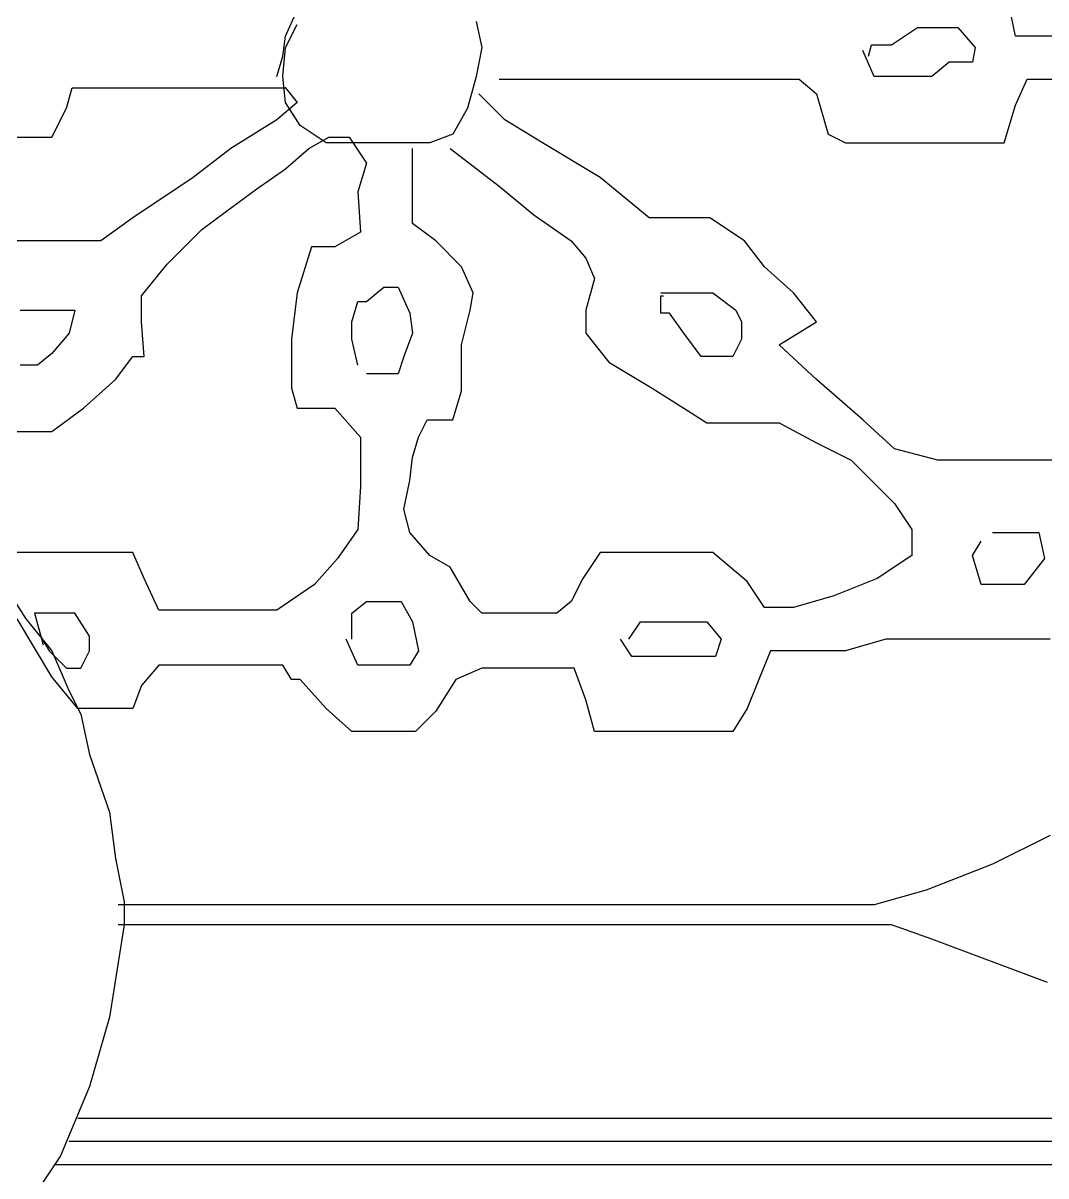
# Model space of a CAD drawing. Extents: x 730354 to 731930, y 4378581 to 4379608.
# Drawn here: x 730394.21 to 730397.755, y 4379441.26 to 4379445.255 of the extents above; entities that cross this region are included whole.
import ezdxf

# ---------------------------------------------------------------- set-up
doc = ezdxf.new("R2010")
doc.units = 0
doc.header["$MEASUREMENT"] = 0
doc.layers.get('0').update_dxf_attribs({"linetype": 'CONTINUOUS'})

msp = doc.modelspace()

# ---------------------------------------------------------------- linework, layer by layer
at = {"color": 7, "linetype": 'CONTINUOUS'}
for p, q in [((730397.65, 4379445.21), (730397.62, 4379445.35)), ((730397.65, 4379445.21), (730397.62, 4379445.35)), ((730395.12, 4379445.21), (730395.16, 4379445.3)), ((730395.12, 4379445.21), (730395.16, 4379445.3)), ((730395.12, 4379445.17), (730395.16, 4379445.25)), ((730395.12, 4379445.17), (730395.16, 4379445.25)), ((730395.78, 4379445.26), (730395.8, 4379445.17)), ((730395.78, 4379445.26), (730395.8, 4379445.17)), ((730395.11, 4379445.14), (730395.12, 4379445.21)), ((730395.11, 4379445.14), (730395.12, 4379445.21)), ((730397.22, 4379445.18), (730397.31, 4379445.24)), ((730397.22, 4379445.18), (730397.31, 4379445.24)), ((730397.31, 4379445.24), (730397.4, 4379445.24)), ((730397.31, 4379445.24), (730397.4, 4379445.24)), ((730397.4, 4379445.24), (730397.45, 4379445.24)), ((730397.4, 4379445.24), (730397.45, 4379445.24)), ((730397.45, 4379445.24), (730397.51, 4379445.17)), ((730397.45, 4379445.24), (730397.51, 4379445.17)), ((730397.69, 4379445.21), (730397.65, 4379445.21)), ((730397.69, 4379445.21), (730397.65, 4379445.21)), ((730397.79, 4379445.21), (730397.69, 4379445.21)), ((730397.79, 4379445.21), (730397.69, 4379445.21)), ((730395.11, 4379445.07), (730395.12, 4379445.17)), ((730395.11, 4379445.07), (730395.12, 4379445.17)), ((730395.8, 4379445.17), (730395.78, 4379445.07)), ((730395.8, 4379445.17), (730395.78, 4379445.07)), ((730397.14, 4379445.14), (730397.15, 4379445.18)), ((730397.14, 4379445.14), (730397.15, 4379445.18)), ((730397.15, 4379445.18), (730397.22, 4379445.18)), ((730397.15, 4379445.18), (730397.22, 4379445.18)), ((730397.51, 4379445.17), (730397.5, 4379445.12)), ((730397.51, 4379445.17), (730397.5, 4379445.12)), ((730395.09, 4379445.07), (730395.11, 4379445.14)), ((730395.09, 4379445.07), (730395.11, 4379445.14)), ((730397.16, 4379445.07), (730397.12, 4379445.16)), ((730397.16, 4379445.07), (730397.12, 4379445.16)), ((730397.42, 4379445.12), (730397.36, 4379445.07)), ((730397.42, 4379445.12), (730397.36, 4379445.07)), ((730397.5, 4379445.12), (730397.42, 4379445.12)), ((730397.5, 4379445.12), (730397.42, 4379445.12)), ((730395.12, 4379444.98), (730395.11, 4379445.07)), ((730395.12, 4379444.98), (730395.11, 4379445.07)), ((730395.78, 4379445.07), (730395.75, 4379444.96)), ((730395.78, 4379445.07), (730395.75, 4379444.96)), ((730395.86, 4379445.06), (730396.07, 4379445.06)), ((730395.86, 4379445.06), (730396.07, 4379445.06)), ((730396.07, 4379445.06), (730396.29, 4379445.06)), ((730396.07, 4379445.06), (730396.29, 4379445.06)), ((730396.29, 4379445.06), (730396.52, 4379445.06)), ((730396.29, 4379445.06), (730396.52, 4379445.06)), ((730396.52, 4379445.06), (730396.66, 4379445.06)), ((730396.52, 4379445.06), (730396.66, 4379445.06)), ((730396.66, 4379445.06), (730396.8, 4379445.06)), ((730396.66, 4379445.06), (730396.8, 4379445.06)), ((730396.8, 4379445.06), (730396.9, 4379445.06)), ((730396.8, 4379445.06), (730396.9, 4379445.06)), ((730396.9, 4379445.06), (730396.96, 4379445.01)), ((730396.9, 4379445.06), (730396.96, 4379445.01)), ((730397.18, 4379445.07), (730397.16, 4379445.07)), ((730397.18, 4379445.07), (730397.16, 4379445.07)), ((730397.25, 4379445.07), (730397.18, 4379445.07)), ((730397.25, 4379445.07), (730397.18, 4379445.07)), ((730397.31, 4379445.07), (730397.25, 4379445.07)), ((730397.31, 4379445.07), (730397.25, 4379445.07)), ((730397.36, 4379445.07), (730397.31, 4379445.07)), ((730397.36, 4379445.07), (730397.31, 4379445.07)), ((730397.65, 4379444.97), (730397.69, 4379445.06)), ((730397.65, 4379444.97), (730397.69, 4379445.06)), ((730397.69, 4379445.06), (730397.79, 4379445.06)), ((730397.69, 4379445.06), (730397.79, 4379445.06)), ((730394.36, 4379444.96), (730394.38, 4379445.03)), ((730394.36, 4379444.96), (730394.38, 4379445.03)), ((730394.38, 4379445.03), (730394.49, 4379445.03)), ((730394.38, 4379445.03), (730394.49, 4379445.03)), ((730394.49, 4379445.03), (730394.67, 4379445.03)), ((730394.49, 4379445.03), (730394.67, 4379445.03)), ((730394.67, 4379445.03), (730394.81, 4379445.03)), ((730394.67, 4379445.03), (730394.81, 4379445.03)), ((730394.81, 4379445.03), (730394.97, 4379445.03)), ((730394.81, 4379445.03), (730394.97, 4379445.03)), ((730394.97, 4379445.03), (730395.05, 4379445.03)), ((730394.97, 4379445.03), (730395.05, 4379445.03)), ((730395.05, 4379445.03), (730395.12, 4379445.03)), ((730395.05, 4379445.03), (730395.12, 4379445.03)), ((730395.12, 4379445.03), (730395.16, 4379444.98)), ((730395.12, 4379445.03), (730395.16, 4379444.98)), ((730395.88, 4379444.92), (730395.79, 4379445.01)), ((730395.88, 4379444.92), (730395.79, 4379445.01)), ((730396.96, 4379445.01), (730397, 4379444.87)), ((730396.96, 4379445.01), (730397, 4379444.87)), ((730395.16, 4379444.98), (730395.09, 4379444.92)), ((730395.16, 4379444.98), (730395.09, 4379444.92)), ((730395.17, 4379444.9), (730395.12, 4379444.98)), ((730395.17, 4379444.9), (730395.12, 4379444.98)), ((730397.61, 4379444.84), (730397.65, 4379444.97)), ((730397.61, 4379444.84), (730397.65, 4379444.97)), ((730394.31, 4379444.86), (730394.36, 4379444.96)), ((730394.31, 4379444.86), (730394.36, 4379444.96)), ((730395.75, 4379444.96), (730395.7, 4379444.87)), ((730395.75, 4379444.96), (730395.7, 4379444.87)), ((730395.09, 4379444.92), (730394.93, 4379444.82)), ((730395.09, 4379444.92), (730394.93, 4379444.82)), ((730395.26, 4379444.84), (730395.17, 4379444.9)), ((730395.26, 4379444.84), (730395.17, 4379444.9)), ((730396.01, 4379444.84), (730395.88, 4379444.92)), ((730396.01, 4379444.84), (730395.88, 4379444.92)), ((730394.18, 4379444.86), (730394.27, 4379444.86)), ((730394.18, 4379444.86), (730394.27, 4379444.86)), ((730394.27, 4379444.86), (730394.31, 4379444.86)), ((730394.27, 4379444.86), (730394.31, 4379444.86)), ((730395.2, 4379444.82), (730395.27, 4379444.86)), ((730395.2, 4379444.82), (730395.27, 4379444.86)), ((730395.27, 4379444.86), (730395.34, 4379444.86)), ((730395.27, 4379444.86), (730395.34, 4379444.86)), ((730395.34, 4379444.86), (730395.4, 4379444.77)), ((730395.34, 4379444.86), (730395.4, 4379444.77)), ((730395.7, 4379444.87), (730395.62, 4379444.84)), ((730395.7, 4379444.87), (730395.62, 4379444.84)), ((730397, 4379444.87), (730397.06, 4379444.84)), ((730397, 4379444.87), (730397.06, 4379444.84)), ((730394.93, 4379444.82), (730394.8, 4379444.72)), ((730394.93, 4379444.82), (730394.8, 4379444.72)), ((730395.12, 4379444.75), (730395.2, 4379444.82)), ((730395.12, 4379444.75), (730395.2, 4379444.82)), ((730395.38, 4379444.84), (730395.26, 4379444.84)), ((730395.38, 4379444.84), (730395.26, 4379444.84)), ((730395.46, 4379444.84), (730395.38, 4379444.84)), ((730395.46, 4379444.84), (730395.38, 4379444.84)), ((730395.53, 4379444.84), (730395.46, 4379444.84)), ((730395.53, 4379444.84), (730395.46, 4379444.84)), ((730395.62, 4379444.84), (730395.53, 4379444.84)), ((730395.62, 4379444.84), (730395.53, 4379444.84)), ((730395.56, 4379444.74), (730395.56, 4379444.82)), ((730395.56, 4379444.74), (730395.56, 4379444.82)), ((730395.69, 4379444.82), (730395.86, 4379444.69)), ((730395.69, 4379444.82), (730395.86, 4379444.69)), ((730396.21, 4379444.72), (730396.01, 4379444.84)), ((730396.21, 4379444.72), (730396.01, 4379444.84)), ((730397.06, 4379444.84), (730397.18, 4379444.84)), ((730397.06, 4379444.84), (730397.18, 4379444.84)), ((730397.18, 4379444.84), (730397.34, 4379444.84)), ((730397.18, 4379444.84), (730397.34, 4379444.84)), ((730397.34, 4379444.84), (730397.46, 4379444.84)), ((730397.34, 4379444.84), (730397.46, 4379444.84)), ((730397.46, 4379444.84), (730397.56, 4379444.84)), ((730397.46, 4379444.84), (730397.56, 4379444.84)), ((730397.56, 4379444.84), (730397.61, 4379444.84)), ((730397.56, 4379444.84), (730397.61, 4379444.84)), ((730395.4, 4379444.77), (730395.37, 4379444.67)), ((730395.4, 4379444.77), (730395.37, 4379444.67)), ((730395.02, 4379444.68), (730395.12, 4379444.75)), ((730395.02, 4379444.68), (730395.12, 4379444.75)), ((730395.56, 4379444.63), (730395.56, 4379444.74)), ((730395.56, 4379444.63), (730395.56, 4379444.74)), ((730394.8, 4379444.72), (730394.59, 4379444.58)), ((730394.8, 4379444.72), (730394.59, 4379444.58)), ((730395.86, 4379444.69), (730395.98, 4379444.59)), ((730395.86, 4379444.69), (730395.98, 4379444.59)), ((730396.38, 4379444.58), (730396.21, 4379444.72)), ((730396.38, 4379444.58), (730396.21, 4379444.72)), ((730394.91, 4379444.6), (730395.02, 4379444.68)), ((730394.91, 4379444.6), (730395.02, 4379444.68)), ((730395.37, 4379444.67), (730395.38, 4379444.53)), ((730395.37, 4379444.67), (730395.38, 4379444.53)), ((730395.56, 4379444.56), (730395.56, 4379444.63)), ((730395.56, 4379444.56), (730395.56, 4379444.63)), ((730394.59, 4379444.58), (730394.48, 4379444.5)), ((730394.59, 4379444.58), (730394.48, 4379444.5)), ((730394.83, 4379444.54), (730394.91, 4379444.6)), ((730394.83, 4379444.54), (730394.91, 4379444.6)), ((730395.98, 4379444.59), (730396.11, 4379444.5)), ((730395.98, 4379444.59), (730396.11, 4379444.5)), ((730396.43, 4379444.58), (730396.38, 4379444.58)), ((730396.43, 4379444.58), (730396.38, 4379444.58)), ((730396.52, 4379444.58), (730396.43, 4379444.58)), ((730396.52, 4379444.58), (730396.43, 4379444.58)), ((730396.59, 4379444.58), (730396.52, 4379444.58)), ((730396.59, 4379444.58), (730396.52, 4379444.58)), ((730396.71, 4379444.5), (730396.59, 4379444.58)), ((730396.71, 4379444.5), (730396.59, 4379444.58)), ((730394.71, 4379444.42), (730394.83, 4379444.54)), ((730394.71, 4379444.42), (730394.83, 4379444.54)), ((730395.38, 4379444.53), (730395.29, 4379444.48)), ((730395.38, 4379444.53), (730395.29, 4379444.48)), ((730395.64, 4379444.5), (730395.56, 4379444.56)), ((730395.64, 4379444.5), (730395.56, 4379444.56)), ((730394.24, 4379444.5), (730394.14, 4379444.5)), ((730394.24, 4379444.5), (730394.14, 4379444.5)), ((730394.31, 4379444.5), (730394.24, 4379444.5)), ((730394.31, 4379444.5), (730394.24, 4379444.5)), ((730394.42, 4379444.5), (730394.31, 4379444.5)), ((730394.42, 4379444.5), (730394.31, 4379444.5)), ((730394.48, 4379444.5), (730394.42, 4379444.5)), ((730394.48, 4379444.5), (730394.42, 4379444.5)), ((730395.73, 4379444.41), (730395.64, 4379444.5)), ((730395.73, 4379444.41), (730395.64, 4379444.5)), ((730396.11, 4379444.5), (730396.16, 4379444.44)), ((730396.11, 4379444.5), (730396.16, 4379444.44)), ((730396.78, 4379444.41), (730396.71, 4379444.5)), ((730396.78, 4379444.41), (730396.71, 4379444.5)), ((730395.21, 4379444.48), (730395.16, 4379444.32)), ((730395.21, 4379444.48), (730395.16, 4379444.32)), ((730395.29, 4379444.48), (730395.21, 4379444.48)), ((730395.29, 4379444.48), (730395.21, 4379444.48)), ((730394.62, 4379444.31), (730394.71, 4379444.42)), ((730394.62, 4379444.31), (730394.71, 4379444.42)), ((730395.77, 4379444.32), (730395.73, 4379444.41)), ((730395.77, 4379444.32), (730395.73, 4379444.41)), ((730396.16, 4379444.44), (730396.19, 4379444.37)), ((730396.16, 4379444.44), (730396.19, 4379444.37)), ((730396.88, 4379444.32), (730396.78, 4379444.41)), ((730396.88, 4379444.32), (730396.78, 4379444.41)), ((730396.19, 4379444.37), (730396.16, 4379444.26)), ((730396.19, 4379444.37), (730396.16, 4379444.26)), ((730395.4, 4379444.29), (730395.46, 4379444.34)), ((730395.4, 4379444.29), (730395.46, 4379444.34)), ((730395.46, 4379444.34), (730395.51, 4379444.34)), ((730395.46, 4379444.34), (730395.51, 4379444.34)), ((730395.51, 4379444.34), (730395.55, 4379444.25)), ((730395.51, 4379444.34), (730395.55, 4379444.25)), ((730394.62, 4379444.22), (730394.62, 4379444.31)), ((730394.62, 4379444.22), (730394.62, 4379444.31)), ((730395.16, 4379444.32), (730395.14, 4379444.16)), ((730395.16, 4379444.32), (730395.14, 4379444.16)), ((730395.35, 4379444.22), (730395.37, 4379444.29)), ((730395.35, 4379444.22), (730395.37, 4379444.29)), ((730395.37, 4379444.29), (730395.4, 4379444.29)), ((730395.37, 4379444.29), (730395.4, 4379444.29)), ((730395.76, 4379444.26), (730395.77, 4379444.32)), ((730395.76, 4379444.26), (730395.77, 4379444.32)), ((730396.42, 4379444.32), (730396.47, 4379444.32)), ((730396.42, 4379444.32), (730396.47, 4379444.32)), ((730396.42, 4379444.25), (730396.42, 4379444.31)), ((730396.42, 4379444.31), (730396.43, 4379444.31)), ((730396.42, 4379444.25), (730396.42, 4379444.31)), ((730396.42, 4379444.31), (730396.43, 4379444.31)), ((730396.47, 4379444.32), (730396.55, 4379444.32)), ((730396.47, 4379444.32), (730396.55, 4379444.32)), ((730396.55, 4379444.32), (730396.6, 4379444.32)), ((730396.55, 4379444.32), (730396.6, 4379444.32)), ((730396.6, 4379444.32), (730396.68, 4379444.26)), ((730396.6, 4379444.32), (730396.68, 4379444.26)), ((730396.96, 4379444.22), (730396.88, 4379444.32)), ((730396.96, 4379444.22), (730396.88, 4379444.32)), ((730394.2, 4379444.26), (730394.28, 4379444.26)), ((730394.2, 4379444.26), (730394.28, 4379444.26)), ((730394.28, 4379444.26), (730394.34, 4379444.26)), ((730394.28, 4379444.26), (730394.34, 4379444.26)), ((730394.34, 4379444.26), (730394.39, 4379444.26)), ((730394.34, 4379444.26), (730394.39, 4379444.26)), ((730394.39, 4379444.26), (730394.37, 4379444.18)), ((730394.39, 4379444.26), (730394.37, 4379444.18)), ((730395.55, 4379444.25), (730395.56, 4379444.18)), ((730395.55, 4379444.25), (730395.56, 4379444.18)), ((730395.73, 4379444.14), (730395.76, 4379444.26)), ((730395.73, 4379444.14), (730395.76, 4379444.26)), ((730396.16, 4379444.26), (730396.16, 4379444.18)), ((730396.16, 4379444.26), (730396.16, 4379444.18)), ((730396.45, 4379444.25), (730396.42, 4379444.25)), ((730396.45, 4379444.25), (730396.42, 4379444.25)), ((730396.5, 4379444.18), (730396.45, 4379444.25)), ((730396.5, 4379444.18), (730396.45, 4379444.25)), ((730396.68, 4379444.26), (730396.7, 4379444.22)), ((730396.68, 4379444.26), (730396.7, 4379444.22)), ((730394.63, 4379444.1), (730394.62, 4379444.22)), ((730394.63, 4379444.1), (730394.62, 4379444.22)), ((730395.35, 4379444.16), (730395.35, 4379444.22)), ((730395.35, 4379444.16), (730395.35, 4379444.22)), ((730396.7, 4379444.22), (730396.7, 4379444.16)), ((730396.7, 4379444.22), (730396.7, 4379444.16)), ((730396.83, 4379444.14), (730396.96, 4379444.22)), ((730396.83, 4379444.14), (730396.96, 4379444.22)), ((730394.37, 4379444.18), (730394.31, 4379444.11)), ((730394.37, 4379444.18), (730394.31, 4379444.11)), ((730395.56, 4379444.18), (730395.53, 4379444.1)), ((730395.56, 4379444.18), (730395.53, 4379444.1)), ((730396.16, 4379444.18), (730396.24, 4379444.08)), ((730396.16, 4379444.18), (730396.24, 4379444.08)), ((730396.56, 4379444.1), (730396.5, 4379444.18)), ((730396.56, 4379444.1), (730396.5, 4379444.18)), ((730395.14, 4379444.16), (730395.14, 4379443.99)), ((730395.14, 4379444.16), (730395.14, 4379443.99)), ((730395.37, 4379444.07), (730395.35, 4379444.16)), ((730395.37, 4379444.07), (730395.35, 4379444.16)), ((730395.73, 4379443.98), (730395.73, 4379444.14)), ((730395.73, 4379443.98), (730395.73, 4379444.14)), ((730396.7, 4379444.16), (730396.67, 4379444.1)), ((730396.7, 4379444.16), (730396.67, 4379444.1)), ((730396.96, 4379444.02), (730396.83, 4379444.14)), ((730396.96, 4379444.02), (730396.83, 4379444.14)), ((730394.31, 4379444.11), (730394.26, 4379444.07)), ((730394.31, 4379444.11), (730394.26, 4379444.07)), ((730394.53, 4379444.02), (730394.59, 4379444.1)), ((730394.53, 4379444.02), (730394.59, 4379444.1)), ((730394.59, 4379444.1), (730394.63, 4379444.1)), ((730394.59, 4379444.1), (730394.63, 4379444.1)), ((730395.53, 4379444.1), (730395.51, 4379444.04)), ((730395.53, 4379444.1), (730395.51, 4379444.04)), ((730396.6, 4379444.1), (730396.56, 4379444.1)), ((730396.6, 4379444.1), (730396.56, 4379444.1)), ((730396.67, 4379444.1), (730396.6, 4379444.1)), ((730396.67, 4379444.1), (730396.6, 4379444.1)), ((730394.26, 4379444.07), (730394.2, 4379444.07)), ((730394.26, 4379444.07), (730394.2, 4379444.07)), ((730396.24, 4379444.08), (730396.39, 4379443.99)), ((730396.24, 4379444.08), (730396.39, 4379443.99)), ((730394.42, 4379443.92), (730394.53, 4379444.02)), ((730394.42, 4379443.92), (730394.53, 4379444.02)), ((730395.46, 4379444.04), (730395.4, 4379444.04)), ((730395.46, 4379444.04), (730395.4, 4379444.04)), ((730395.51, 4379444.04), (730395.46, 4379444.04)), ((730395.51, 4379444.04), (730395.46, 4379444.04)), ((730397.12, 4379443.88), (730396.96, 4379444.02)), ((730397.12, 4379443.88), (730396.96, 4379444.02)), ((730395.14, 4379443.99), (730395.16, 4379443.92)), ((730395.14, 4379443.99), (730395.16, 4379443.92)), ((730395.7, 4379443.88), (730395.73, 4379443.98)), ((730395.7, 4379443.88), (730395.73, 4379443.98)), ((730396.39, 4379443.99), (730396.5, 4379443.92)), ((730396.39, 4379443.99), (730396.5, 4379443.92)), ((730394.31, 4379443.84), (730394.42, 4379443.92)), ((730394.31, 4379443.84), (730394.42, 4379443.92)), ((730395.16, 4379443.92), (730395.2, 4379443.92)), ((730395.16, 4379443.92), (730395.2, 4379443.92)), ((730395.2, 4379443.92), (730395.29, 4379443.92)), ((730395.2, 4379443.92), (730395.29, 4379443.92)), ((730395.29, 4379443.92), (730395.38, 4379443.82)), ((730395.29, 4379443.92), (730395.38, 4379443.82)), ((730396.5, 4379443.92), (730396.58, 4379443.87)), ((730396.5, 4379443.92), (730396.58, 4379443.87)), ((730395.58, 4379443.82), (730395.61, 4379443.88)), ((730395.58, 4379443.82), (730395.61, 4379443.88)), ((730395.61, 4379443.88), (730395.7, 4379443.88)), ((730395.61, 4379443.88), (730395.7, 4379443.88)), ((730396.58, 4379443.87), (730396.65, 4379443.87)), ((730396.58, 4379443.87), (730396.65, 4379443.87)), ((730396.65, 4379443.87), (730396.72, 4379443.87)), ((730396.65, 4379443.87), (730396.72, 4379443.87)), ((730396.72, 4379443.87), (730396.78, 4379443.87)), ((730396.72, 4379443.87), (730396.78, 4379443.87)), ((730396.78, 4379443.87), (730396.83, 4379443.87)), ((730396.78, 4379443.87), (730396.83, 4379443.87)), ((730396.83, 4379443.87), (730396.96, 4379443.8)), ((730396.83, 4379443.87), (730396.96, 4379443.8)), ((730397.23, 4379443.78), (730397.12, 4379443.88)), ((730397.23, 4379443.78), (730397.12, 4379443.88)), ((730394.17, 4379443.84), (730394.31, 4379443.84)), ((730394.17, 4379443.84), (730394.31, 4379443.84)), ((730395.38, 4379443.82), (730395.38, 4379443.65)), ((730395.38, 4379443.82), (730395.38, 4379443.65)), ((730395.56, 4379443.75), (730395.58, 4379443.82)), ((730395.56, 4379443.75), (730395.58, 4379443.82)), ((730396.96, 4379443.8), (730397.08, 4379443.74)), ((730396.96, 4379443.8), (730397.08, 4379443.74)), ((730397.38, 4379443.74), (730397.23, 4379443.78)), ((730397.38, 4379443.74), (730397.23, 4379443.78)), ((730395.55, 4379443.67), (730395.56, 4379443.75)), ((730395.55, 4379443.67), (730395.56, 4379443.75)), ((730397.08, 4379443.74), (730397.17, 4379443.65)), ((730397.08, 4379443.74), (730397.17, 4379443.65)), ((730397.49, 4379443.74), (730397.38, 4379443.74)), ((730397.49, 4379443.74), (730397.38, 4379443.74)), ((730397.57, 4379443.74), (730397.49, 4379443.74)), ((730397.57, 4379443.74), (730397.49, 4379443.74)), ((730397.69, 4379443.74), (730397.57, 4379443.74)), ((730397.69, 4379443.74), (730397.57, 4379443.74)), ((730397.85, 4379443.74), (730397.69, 4379443.74)), ((730397.85, 4379443.74), (730397.69, 4379443.74)), ((730395.38, 4379443.65), (730395.37, 4379443.5)), ((730395.38, 4379443.65), (730395.37, 4379443.5)), ((730395.53, 4379443.57), (730395.55, 4379443.67)), ((730395.53, 4379443.57), (730395.55, 4379443.67)), ((730397.17, 4379443.65), (730397.23, 4379443.59)), ((730397.17, 4379443.65), (730397.23, 4379443.59)), ((730395.55, 4379443.49), (730395.53, 4379443.57)), ((730395.55, 4379443.49), (730395.53, 4379443.57)), ((730397.23, 4379443.59), (730397.29, 4379443.5)), ((730397.23, 4379443.59), (730397.29, 4379443.5)), ((730395.37, 4379443.5), (730395.3, 4379443.4)), ((730395.37, 4379443.5), (730395.3, 4379443.4)), ((730395.62, 4379443.41), (730395.55, 4379443.49)), ((730395.62, 4379443.41), (730395.55, 4379443.49)), ((730397.29, 4379443.5), (730397.29, 4379443.41)), ((730397.29, 4379443.5), (730397.29, 4379443.41)), ((730397.57, 4379443.49), (730397.61, 4379443.49)), ((730397.57, 4379443.49), (730397.61, 4379443.49)), ((730397.61, 4379443.49), (730397.73, 4379443.49)), ((730397.61, 4379443.49), (730397.73, 4379443.49)), ((730397.73, 4379443.49), (730397.75, 4379443.4)), ((730397.73, 4379443.49), (730397.75, 4379443.4)), ((730397.5, 4379443.41), (730397.53, 4379443.46)), ((730397.5, 4379443.41), (730397.53, 4379443.46)), ((730394.31, 4379443.42), (730394.19, 4379443.42)), ((730394.31, 4379443.42), (730394.19, 4379443.42)), ((730394.44, 4379443.42), (730394.31, 4379443.42)), ((730394.44, 4379443.42), (730394.31, 4379443.42)), ((730394.59, 4379443.42), (730394.44, 4379443.42)), ((730394.59, 4379443.42), (730394.44, 4379443.42)), ((730394.63, 4379443.33), (730394.59, 4379443.42)), ((730394.63, 4379443.33), (730394.59, 4379443.42)), ((730395.69, 4379443.37), (730395.62, 4379443.41)), ((730395.69, 4379443.37), (730395.62, 4379443.41)), ((730396.21, 4379443.42), (730396.15, 4379443.33)), ((730396.21, 4379443.42), (730396.15, 4379443.33)), ((730396.32, 4379443.42), (730396.21, 4379443.42)), ((730396.32, 4379443.42), (730396.21, 4379443.42)), ((730396.42, 4379443.42), (730396.32, 4379443.42)), ((730396.42, 4379443.42), (730396.32, 4379443.42)), ((730396.6, 4379443.42), (730396.42, 4379443.42)), ((730396.6, 4379443.42), (730396.42, 4379443.42)), ((730396.72, 4379443.32), (730396.6, 4379443.42)), ((730396.72, 4379443.32), (730396.6, 4379443.42)), ((730397.29, 4379443.41), (730397.17, 4379443.33)), ((730397.29, 4379443.41), (730397.17, 4379443.33)), ((730397.53, 4379443.31), (730397.5, 4379443.41)), ((730397.53, 4379443.31), (730397.5, 4379443.41)), ((730395.3, 4379443.4), (730395.22, 4379443.31)), ((730395.3, 4379443.4), (730395.22, 4379443.31)), ((730395.76, 4379443.25), (730395.69, 4379443.37)), ((730395.76, 4379443.25), (730395.69, 4379443.37)), ((730397.75, 4379443.4), (730397.68, 4379443.31)), ((730397.75, 4379443.4), (730397.68, 4379443.31)), ((730394.13, 4379443.33), (730394.22, 4379443.19)), ((730394.13, 4379443.33), (730394.22, 4379443.19)), ((730394.68, 4379443.22), (730394.63, 4379443.33)), ((730394.68, 4379443.22), (730394.63, 4379443.33)), ((730396.15, 4379443.33), (730396.11, 4379443.25)), ((730396.15, 4379443.33), (730396.11, 4379443.25)), ((730397.17, 4379443.33), (730397.02, 4379443.27)), ((730397.17, 4379443.33), (730397.02, 4379443.27)), ((730395.22, 4379443.31), (730395.09, 4379443.22)), ((730395.22, 4379443.31), (730395.09, 4379443.22)), ((730396.78, 4379443.23), (730396.72, 4379443.32)), ((730396.78, 4379443.23), (730396.72, 4379443.32)), ((730397.57, 4379443.31), (730397.53, 4379443.31)), ((730397.57, 4379443.31), (730397.53, 4379443.31)), ((730397.62, 4379443.31), (730397.57, 4379443.31)), ((730397.62, 4379443.31), (730397.57, 4379443.31)), ((730397.68, 4379443.31), (730397.62, 4379443.31)), ((730397.68, 4379443.31), (730397.62, 4379443.31)), ((730395.35, 4379443.21), (730395.4, 4379443.25)), ((730395.35, 4379443.21), (730395.4, 4379443.25)), ((730395.4, 4379443.25), (730395.48, 4379443.25)), ((730395.4, 4379443.25), (730395.48, 4379443.25)), ((730395.48, 4379443.25), (730395.52, 4379443.25)), ((730395.48, 4379443.25), (730395.52, 4379443.25)), ((730395.52, 4379443.25), (730395.56, 4379443.18)), ((730395.52, 4379443.25), (730395.56, 4379443.18)), ((730395.8, 4379443.21), (730395.76, 4379443.25)), ((730395.8, 4379443.21), (730395.76, 4379443.25)), ((730396.11, 4379443.25), (730396.06, 4379443.21)), ((730396.11, 4379443.25), (730396.06, 4379443.21)), ((730397.02, 4379443.27), (730396.88, 4379443.23)), ((730397.02, 4379443.27), (730396.88, 4379443.23)), ((730394.28, 4379443.21), (730394.25, 4379443.21)), ((730394.25, 4379443.21), (730394.28, 4379443.1)), ((730394.28, 4379443.21), (730394.25, 4379443.21)), ((730394.25, 4379443.21), (730394.28, 4379443.1)), ((730394.33, 4379443.21), (730394.28, 4379443.21)), ((730394.33, 4379443.21), (730394.28, 4379443.21)), ((730394.39, 4379443.21), (730394.33, 4379443.21)), ((730394.39, 4379443.21), (730394.33, 4379443.21)), ((730394.44, 4379443.13), (730394.39, 4379443.21)), ((730394.44, 4379443.13), (730394.39, 4379443.21)), ((730394.81, 4379443.22), (730394.68, 4379443.22)), ((730394.81, 4379443.22), (730394.68, 4379443.22)), ((730394.93, 4379443.22), (730394.81, 4379443.22)), ((730394.93, 4379443.22), (730394.81, 4379443.22)), ((730395.09, 4379443.22), (730394.93, 4379443.22)), ((730395.09, 4379443.22), (730394.93, 4379443.22)), ((730395.35, 4379443.12), (730395.35, 4379443.21)), ((730395.35, 4379443.12), (730395.35, 4379443.21)), ((730395.97, 4379443.21), (730395.8, 4379443.21)), ((730395.97, 4379443.21), (730395.8, 4379443.21)), ((730396.06, 4379443.21), (730395.97, 4379443.21)), ((730396.06, 4379443.21), (730395.97, 4379443.21)), ((730396.88, 4379443.23), (730396.78, 4379443.23)), ((730396.88, 4379443.23), (730396.78, 4379443.23)), ((730394.31, 4379442.99), (730394.19, 4379443.19)), ((730394.31, 4379442.99), (730394.19, 4379443.19)), ((730394.22, 4379443.19), (730394.31, 4379443.08)), ((730394.22, 4379443.19), (730394.31, 4379443.08)), ((730395.56, 4379443.18), (730395.58, 4379443.08)), ((730395.56, 4379443.18), (730395.58, 4379443.08)), ((730396.31, 4379443.12), (730396.35, 4379443.18)), ((730396.31, 4379443.12), (730396.35, 4379443.18)), ((730396.35, 4379443.18), (730396.42, 4379443.18)), ((730396.35, 4379443.18), (730396.42, 4379443.18)), ((730396.42, 4379443.18), (730396.5, 4379443.18)), ((730396.42, 4379443.18), (730396.5, 4379443.18)), ((730396.5, 4379443.18), (730396.58, 4379443.18)), ((730396.5, 4379443.18), (730396.58, 4379443.18)), ((730396.58, 4379443.18), (730396.63, 4379443.12)), ((730396.58, 4379443.18), (730396.63, 4379443.12)), ((730394.27, 4379443.13), (730394.3, 4379443.08)), ((730394.27, 4379443.13), (730394.3, 4379443.08)), ((730394.44, 4379443.08), (730394.44, 4379443.13)), ((730394.44, 4379443.08), (730394.44, 4379443.13)), ((730395.37, 4379443.03), (730395.33, 4379443.12)), ((730395.37, 4379443.03), (730395.33, 4379443.12)), ((730396.32, 4379443.06), (730396.28, 4379443.12)), ((730396.32, 4379443.06), (730396.28, 4379443.12)), ((730396.63, 4379443.12), (730396.61, 4379443.06)), ((730396.63, 4379443.12), (730396.61, 4379443.06)), ((730397.2, 4379443.12), (730397.06, 4379443.08)), ((730397.2, 4379443.12), (730397.06, 4379443.08)), ((730397.4, 4379443.12), (730397.2, 4379443.12)), ((730397.4, 4379443.12), (730397.2, 4379443.12)), ((730397.48, 4379443.12), (730397.4, 4379443.12)), ((730397.48, 4379443.12), (730397.4, 4379443.12)), ((730397.59, 4379443.12), (730397.48, 4379443.12)), ((730397.59, 4379443.12), (730397.48, 4379443.12)), ((730397.68, 4379443.12), (730397.59, 4379443.12)), ((730397.68, 4379443.12), (730397.59, 4379443.12)), ((730397.77, 4379443.12), (730397.68, 4379443.12)), ((730397.77, 4379443.12), (730397.68, 4379443.12)), ((730394.3, 4379443.08), (730394.36, 4379443.02)), ((730394.3, 4379443.08), (730394.36, 4379443.02)), ((730394.31, 4379443.08), (730394.37, 4379442.94)), ((730394.31, 4379443.08), (730394.37, 4379442.94)), ((730394.41, 4379443.02), (730394.44, 4379443.08)), ((730394.41, 4379443.02), (730394.44, 4379443.08)), ((730395.58, 4379443.08), (730395.55, 4379443.03)), ((730395.58, 4379443.08), (730395.55, 4379443.03)), ((730396.35, 4379443.06), (730396.32, 4379443.06)), ((730396.35, 4379443.06), (730396.32, 4379443.06)), ((730396.39, 4379443.06), (730396.35, 4379443.06)), ((730396.39, 4379443.06), (730396.35, 4379443.06)), ((730396.47, 4379443.06), (730396.39, 4379443.06)), ((730396.47, 4379443.06), (730396.39, 4379443.06)), ((730396.55, 4379443.06), (730396.47, 4379443.06)), ((730396.55, 4379443.06), (730396.47, 4379443.06)), ((730396.61, 4379443.06), (730396.55, 4379443.06)), ((730396.61, 4379443.06), (730396.55, 4379443.06)), ((730396.8, 4379443.08), (730396.76, 4379442.98)), ((730396.8, 4379443.08), (730396.76, 4379442.98)), ((730396.88, 4379443.08), (730396.8, 4379443.08)), ((730396.88, 4379443.08), (730396.8, 4379443.08)), ((730397.06, 4379443.08), (730396.88, 4379443.08)), ((730397.06, 4379443.08), (730396.88, 4379443.08)), ((730394.36, 4379443.02), (730394.41, 4379443.02)), ((730394.36, 4379443.02), (730394.41, 4379443.02)), ((730394.68, 4379443.03), (730394.62, 4379442.96)), ((730394.68, 4379443.03), (730394.62, 4379442.96)), ((730394.77, 4379443.03), (730394.68, 4379443.03)), ((730394.77, 4379443.03), (730394.68, 4379443.03)), ((730394.84, 4379443.03), (730394.77, 4379443.03)), ((730394.84, 4379443.03), (730394.77, 4379443.03)), ((730395.11, 4379443.03), (730394.84, 4379443.03)), ((730395.11, 4379443.03), (730394.84, 4379443.03)), ((730395.14, 4379442.98), (730395.11, 4379443.03)), ((730395.14, 4379442.98), (730395.11, 4379443.03)), ((730395.4, 4379443.03), (730395.37, 4379443.03)), ((730395.4, 4379443.03), (730395.37, 4379443.03)), ((730395.46, 4379443.03), (730395.4, 4379443.03)), ((730395.46, 4379443.03), (730395.4, 4379443.03)), ((730395.51, 4379443.03), (730395.46, 4379443.03)), ((730395.51, 4379443.03), (730395.46, 4379443.03)), ((730395.55, 4379443.03), (730395.51, 4379443.03)), ((730395.55, 4379443.03), (730395.51, 4379443.03)), ((730395.8, 4379443.02), (730395.71, 4379442.98)), ((730395.8, 4379443.02), (730395.71, 4379442.98)), ((730395.84, 4379443.02), (730395.8, 4379443.02)), ((730395.84, 4379443.02), (730395.8, 4379443.02)), ((730395.97, 4379443.02), (730395.84, 4379443.02)), ((730395.97, 4379443.02), (730395.84, 4379443.02)), ((730396.12, 4379443.02), (730395.97, 4379443.02)), ((730396.12, 4379443.02), (730395.97, 4379443.02)), ((730396.16, 4379442.91), (730396.12, 4379443.02)), ((730396.16, 4379442.91), (730396.12, 4379443.02)), ((730394.4, 4379442.88), (730394.31, 4379442.99)), ((730394.4, 4379442.88), (730394.31, 4379442.99)), ((730395.17, 4379442.98), (730395.14, 4379442.98)), ((730395.17, 4379442.98), (730395.14, 4379442.98)), ((730395.26, 4379442.88), (730395.17, 4379442.98)), ((730395.26, 4379442.88), (730395.17, 4379442.98)), ((730395.71, 4379442.98), (730395.64, 4379442.87)), ((730395.71, 4379442.98), (730395.64, 4379442.87)), ((730396.76, 4379442.98), (730396.72, 4379442.88)), ((730396.76, 4379442.98), (730396.72, 4379442.88)), ((730394.37, 4379442.94), (730394.41, 4379442.86)), ((730394.37, 4379442.94), (730394.41, 4379442.86)), ((730394.62, 4379442.96), (730394.59, 4379442.88)), ((730394.62, 4379442.96), (730394.59, 4379442.88)), ((730396.19, 4379442.8), (730396.16, 4379442.91)), ((730396.19, 4379442.8), (730396.16, 4379442.91)), ((730394.51, 4379442.88), (730394.4, 4379442.88)), ((730394.51, 4379442.88), (730394.4, 4379442.88)), ((730394.41, 4379442.86), (730394.44, 4379442.72)), ((730394.41, 4379442.86), (730394.44, 4379442.72)), ((730394.59, 4379442.88), (730394.51, 4379442.88)), ((730394.59, 4379442.88), (730394.51, 4379442.88)), ((730395.35, 4379442.8), (730395.26, 4379442.88)), ((730395.35, 4379442.8), (730395.26, 4379442.88)), ((730395.64, 4379442.87), (730395.57, 4379442.8)), ((730395.64, 4379442.87), (730395.57, 4379442.8)), ((730396.72, 4379442.88), (730396.67, 4379442.8)), ((730396.72, 4379442.88), (730396.67, 4379442.8)), ((730395.44, 4379442.8), (730395.35, 4379442.8)), ((730395.44, 4379442.8), (730395.35, 4379442.8)), ((730395.57, 4379442.8), (730395.44, 4379442.8)), ((730395.57, 4379442.8), (730395.44, 4379442.8)), ((730396.27, 4379442.8), (730396.19, 4379442.8)), ((730396.27, 4379442.8), (730396.19, 4379442.8)), ((730396.42, 4379442.8), (730396.27, 4379442.8)), ((730396.42, 4379442.8), (730396.27, 4379442.8)), ((730396.52, 4379442.8), (730396.42, 4379442.8)), ((730396.52, 4379442.8), (730396.42, 4379442.8)), ((730396.67, 4379442.8), (730396.52, 4379442.8)), ((730396.67, 4379442.8), (730396.52, 4379442.8)), ((730394.44, 4379442.72), (730394.51, 4379442.52)), ((730394.44, 4379442.72), (730394.51, 4379442.52)), ((730394.51, 4379442.52), (730394.53, 4379442.36)), ((730394.51, 4379442.52), (730394.53, 4379442.36)), ((730397.77, 4379442.44), (730397.57, 4379442.34)), ((730397.77, 4379442.44), (730397.57, 4379442.34)), ((730394.53, 4379442.36), (730394.56, 4379442.21)), ((730394.53, 4379442.36), (730394.56, 4379442.21)), ((730397.57, 4379442.34), (730397.34, 4379442.25)), ((730397.57, 4379442.34), (730397.34, 4379442.25)), ((730397.34, 4379442.25), (730397.16, 4379442.2)), ((730397.34, 4379442.25), (730397.16, 4379442.2)), ((730394.56, 4379442.21), (730394.56, 4379442.13)), ((730394.56, 4379442.21), (730394.56, 4379442.13)), ((730394.81, 4379442.2), (730394.54, 4379442.2)), ((730394.81, 4379442.2), (730394.54, 4379442.2)), ((730395.2, 4379442.2), (730394.81, 4379442.2)), ((730395.2, 4379442.2), (730394.81, 4379442.2)), ((730396.04, 4379442.2), (730395.2, 4379442.2)), ((730396.04, 4379442.2), (730395.2, 4379442.2)), ((730397.03, 4379442.2), (730396.04, 4379442.2)), ((730397.03, 4379442.2), (730396.04, 4379442.2)), ((730397.16, 4379442.2), (730397.03, 4379442.2)), ((730397.16, 4379442.2), (730397.03, 4379442.2)), ((730394.92, 4379442.13), (730394.54, 4379442.13)), ((730394.56, 4379442.13), (730394.54, 4379442)), ((730394.92, 4379442.13), (730394.54, 4379442.13)), ((730394.56, 4379442.13), (730394.54, 4379442)), ((730395.26, 4379442.13), (730394.92, 4379442.13)), ((730395.26, 4379442.13), (730394.92, 4379442.13)), ((730395.69, 4379442.13), (730395.26, 4379442.13)), ((730395.69, 4379442.13), (730395.26, 4379442.13)), ((730396.27, 4379442.13), (730395.69, 4379442.13)), ((730396.27, 4379442.13), (730395.69, 4379442.13)), ((730396.82, 4379442.13), (730396.27, 4379442.13)), ((730396.82, 4379442.13), (730396.27, 4379442.13)), ((730397.06, 4379442.13), (730396.82, 4379442.13)), ((730397.06, 4379442.13), (730396.82, 4379442.13)), ((730397.14, 4379442.13), (730397.06, 4379442.13)), ((730397.14, 4379442.13), (730397.06, 4379442.13)), ((730397.22, 4379442.13), (730397.14, 4379442.13)), ((730397.22, 4379442.13), (730397.14, 4379442.13)), ((730397.36, 4379442.08), (730397.22, 4379442.13)), ((730397.36, 4379442.08), (730397.22, 4379442.13)), ((730397.76, 4379441.93), (730397.36, 4379442.08)), ((730397.76, 4379441.93), (730397.36, 4379442.08)), ((730394.54, 4379442), (730394.51, 4379441.81)), ((730394.54, 4379442), (730394.51, 4379441.81)), ((730394.51, 4379441.81), (730394.44, 4379441.57)), ((730394.51, 4379441.81), (730394.44, 4379441.57)), ((730394.44, 4379441.57), (730394.34, 4379441.33)), ((730394.44, 4379441.57), (730394.34, 4379441.33)), ((730394.4, 4379441.46), (730395.24, 4379441.46)), ((730394.4, 4379441.46), (730395.24, 4379441.46)), ((730395.24, 4379441.46), (730397.49, 4379441.46)), ((730395.24, 4379441.46), (730397.49, 4379441.46)), ((730397.49, 4379441.46), (730398.33, 4379441.46)), ((730397.49, 4379441.46), (730398.33, 4379441.46)), ((730394.37, 4379441.38), (730397.53, 4379441.38)), ((730394.37, 4379441.38), (730397.53, 4379441.38)), ((730397.53, 4379441.38), (730398.6, 4379441.38)), ((730397.53, 4379441.38), (730398.6, 4379441.38)), ((730394.34, 4379441.33), (730394.22, 4379441.15)), ((730394.34, 4379441.33), (730394.22, 4379441.15)), ((730394.32, 4379441.3), (730397.53, 4379441.3)), ((730394.32, 4379441.3), (730397.53, 4379441.3)), ((730397.53, 4379441.3), (730398.7, 4379441.3)), ((730397.53, 4379441.3), (730398.7, 4379441.3))]:
    msp.add_line(p, q, dxfattribs=at)
msp.add_point((730395.12, 4379445.03), dxfattribs=at)
msp.add_point((730395.12, 4379445.03), dxfattribs=at)

# ---------------------------------------------------------------- meshes
mesh = msp.add_polyface(dxfattribs=at)
corners = [(730354.5, 4378581), (730354.5, 4378581), (730354.5, 4378771.9618), (730662.5, 4378581), (730354.5, 4378946.4935), (730944, 4378581), (730354.5, 4379607.5), (730944, 4379242.0065), (730944, 4379607.5)]
mesh.append_faces([[corners[k] for k in face] for face in [(0, 1, 3, 2), (2, 3, 5, 4), (4, 5, 7, 6), (6, 7, 8, 8)]], dxfattribs={"vtx0": -1, "vtx2": -1, "color": 7})
mesh = msp.add_polyface(dxfattribs=at)
corners = [(730364.5, 4379421), (730364.5, 4379421), (730364.5, 4379595.2713), (730645.58, 4379421), (730364.5, 4379601.5), (730645.58, 4379427.2287), (730645.58, 4379601.5)]
mesh.append_faces([[corners[k] for k in face] for face in [(0, 1, 3, 2), (2, 3, 5, 4), (4, 5, 6, 6)]], dxfattribs={"vtx0": -1, "vtx2": -1, "color": 7})

doc.saveas('drawing.dxf')
